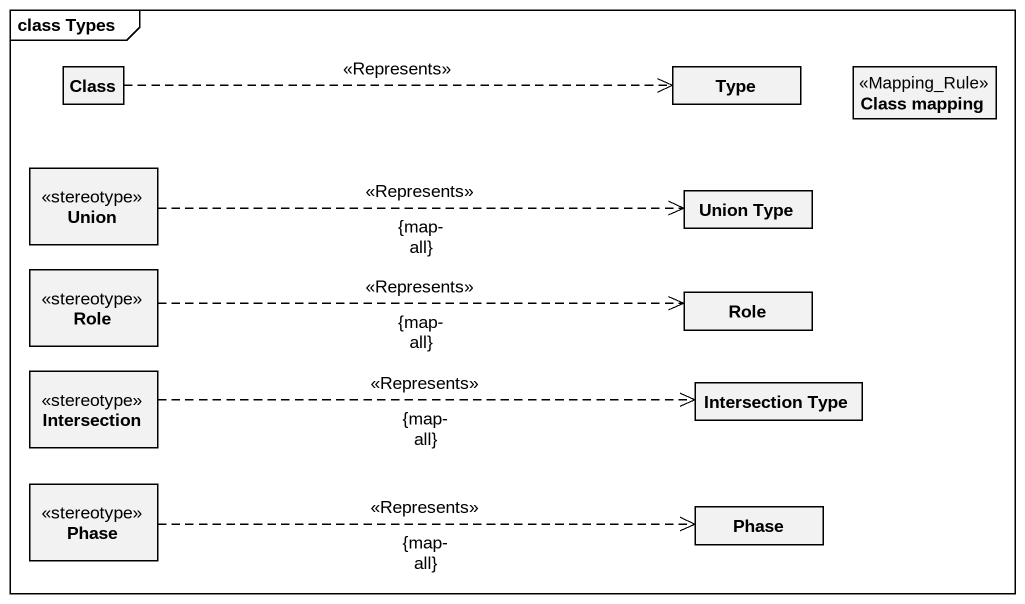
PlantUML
@startuml
mainframe class Types
hide circle
hide empty members
class "Class" as Class_
class Type
class "Class mapping" as Class_mapping <<Mapping_Rule>>
class Union <<stereotype>>
class "Union Type" as Union_Type
class Role <<stereotype>>
class "Role" as Role_2
class Intersection <<stereotype>>
class "Intersection Type" as Intersection_Type
class Phase <<stereotype>>
class "Phase" as Phase_2
Class_ .right.> Type : <<Represents>>
Union .right.> Union_Type : <<Represents>>\n{map-all}
Role .right.> Role_2 : <<Represents>>\n{map-all}
Intersection .right.> Intersection_Type : <<Represents>>\n{map-all}
Phase .right.> Phase_2 : <<Represents>>\n{map-all}
@enduml
